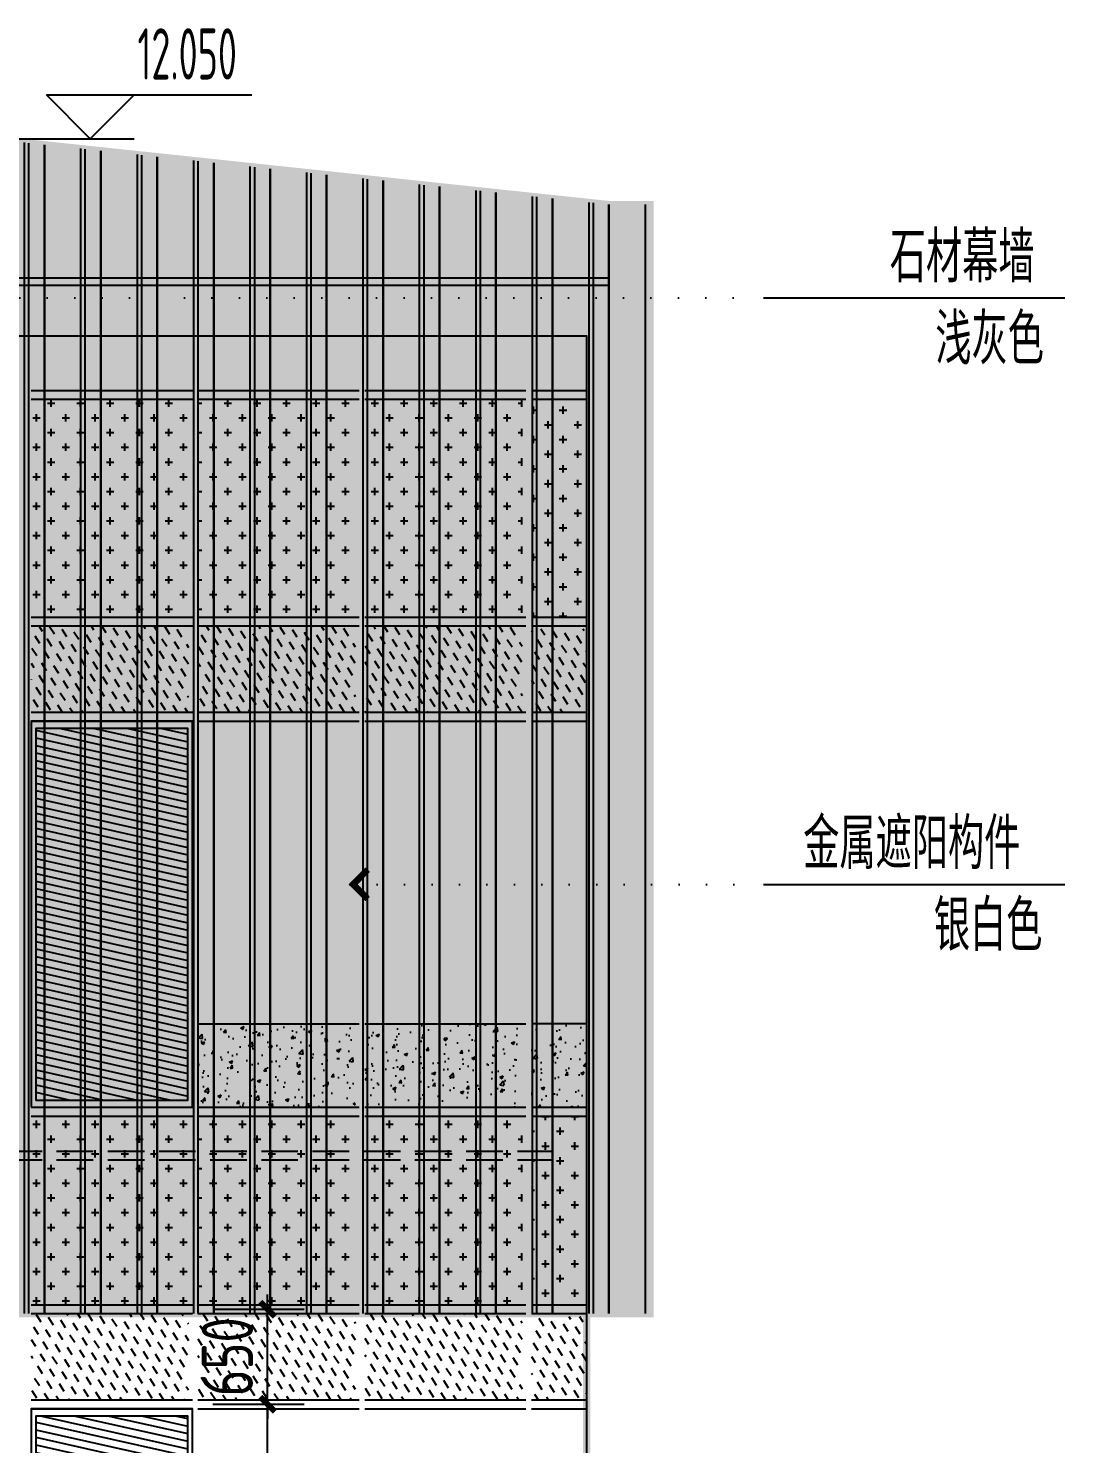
# Model space of a CAD drawing. Extents: x -280168 to 205214, y -148835 to -64913.
# Drawn here: x 158264 to 165351, y -108651 to -98977 of the extents above; entities that cross this region are included whole.
import ezdxf
from ezdxf.xclip import XClip

# ---------------------------------------------------------------- set-up
doc = ezdxf.new("R2010")
doc.units = 0
doc.header["$LTSCALE"] = 1000
doc.header["$MEASUREMENT"] = 0
doc.header["$XCLIPFRAME"] = 0
doc.linetypes.add('DASH', pattern=[0.35, 0.25, -0.1])
doc.linetypes.add('DOT2', pattern=[0.125, 0, -0.125])
for name, color, linetype in [('01-标注_尺寸', 124, 'Continuous'), ('01-标注_标高', 200, 'Continuous'), ('01-标注_符号', 200, 'Continuous'), ('02-TEXT_标注', 130, 'Continuous'), ('05-填充_156', 156, 'Continuous'), ('05-填充_18', 18, 'Continuous'), ('05-填充_天正', 14, 'Continuous'), ('A-C_玻璃幕墙', 140, 'Continuous'), ('A-C_窗', 140, 'Continuous'), ('A-E_栏杆', 232, 'Continuous'), ('D-铝板', 181, 'Continuous'), ('E-立面轮廓', 241, 'Continuous')]:
    doc.layers.add(name, color=color, linetype=linetype)
doc.styles.add('_TCH_DIM', font='ros1.shx', dxfattribs={"width": 0.75, "bigfont": 'jd.shx'})
doc.styles.add('_TCH_DIM_T3', font='ros1.shx', dxfattribs={"width": 0.85, "bigfont": 'jd.shx'})
doc.styles.add('logo-3', font='STXIHEI_0.TTF', dxfattribs={"width": 0.75})
doc.dimstyles.new('_TCH_ARCH&&100', dxfattribs={"dimtxt": 350, "dimasz": 100, "dimexe": 250, "dimexo": 300, "dimgap": 100, "dimtad": 1, "dimdec": 0, "dimzin": 0, "dimdsep": 46, "dimtxsty": '_TCH_DIM_T3', "dimblk": 'ARCHTICK', "dimcen": 0.09, "dimclrt": 7, "dimazin": 2, "dimtfac": 1, "dimtdec": 0, "dimtix": 1, "dimtmove": 2, "dimatfit": 3, "dimfxl": 0, "dimtolj": 1, "dimtzin": 0, "dimarcsym": 0})
doc.dimstyles.new('副本 ISO-1', dxfattribs={"dimtxt": 2.5, "dimasz": 1.5, "dimexe": 1.25, "dimexo": 0.625, "dimtad": 1, "dimdec": 0, "dimtxsty": 'logo-3', "dimblk": 'ARCHTICK', "dimcen": 2.5, "dimdle": 1, "dimadec": 0, "dimazin": 0, "dimtfac": 1, "dimtdec": 0, "dimtix": 1, "dimtmove": 0, "dimatfit": 3, "dimldrblk": 'AR', "dimfxl": 0, "dimarcsym": 0})
pattern_1 = [(0, (-156128.72, 157902.89), (158.75, 158.75), [79.375, -238.125]), (90, (-156089.03, 157863.2), (-158.75, 158.75), [79.375, -238.125])]
pattern_2 = [(315, (-156128.72, 163512.89), (134.70384, -3e-14), [95.25, -95.25])]
pattern_3 = [(315, (-82533.84, 167352.89), (134.70384, -3e-14), [95.25, -95.25])]

# ---------------------------------------------------------------- blocks, each defined once
blk = doc.blocks.new('*U702')
at = {"layer": 'A-C_玻璃幕墙'}
for p, q in [((-870, 30), (870, 30)), ((-870, -30), (870, -30))]:
    blk.add_line(p, q, dxfattribs=at)
blk = doc.blocks.new('*U703')
at = {"color": 0, "linetype": 'ByBlock', "lineweight": -2, "transparency": 16777216}
for p in [(-3600, 0), (-1800, 0), (0, 0)]:
    blk.add_blockref('*U702', p, dxfattribs=at)
blk = doc.blocks.new('*U704')
at = {"layer": 'A-C_玻璃幕墙'}
for p, q in [((-870, 30), (870, 30)), ((-870, -30), (870, -30))]:
    blk.add_line(p, q, dxfattribs=at)
blk = doc.blocks.new('*U705')
at = {"color": 0, "linetype": 'ByBlock', "lineweight": -2, "transparency": 16777216}
for p in [(-3600, 0), (-1800, 0), (0, 0)]:
    blk.add_blockref('*U704', p, dxfattribs=at)
blk = doc.blocks.new('*U692')
at = {"layer": 'A-C_玻璃幕墙'}
for p, q in [((-870, 30), (870, 30)), ((-870, -30), (870, -30))]:
    blk.add_line(p, q, dxfattribs=at)
blk = doc.blocks.new('*U693')
at = {"color": 0, "linetype": 'ByBlock', "lineweight": -2, "transparency": 16777216}
for p in [(-3600, 0), (-1800, 0), (0, 0)]:
    blk.add_blockref('*U692', p, dxfattribs=at)
blk = doc.blocks.new('*U680')
at = {"layer": 'A-C_玻璃幕墙'}
for p, q in [((-870, 30), (870, 30)), ((-870, -30), (870, -30))]:
    blk.add_line(p, q, dxfattribs=at)
blk = doc.blocks.new('*U681')
at = {"color": 0, "linetype": 'ByBlock', "lineweight": -2, "transparency": 16777216}
for p in [(-3600, 0), (-1800, 0), (0, 0)]:
    blk.add_blockref('*U680', p, dxfattribs=at)
blk = doc.blocks.new('*U682')
at = {"layer": 'A-C_玻璃幕墙'}
for p, q in [((-870, 30), (870, 30)), ((-870, -30), (870, -30))]:
    blk.add_line(p, q, dxfattribs=at)
blk = doc.blocks.new('*U683')
at = {"color": 0, "linetype": 'ByBlock', "lineweight": -2, "transparency": 16777216}
for p in [(-3600, 0), (-1800, 0), (0, 0)]:
    blk.add_blockref('*U682', p, dxfattribs=at)
blk = doc.blocks.new('*U684')
at = {"layer": 'A-C_玻璃幕墙'}
for p, q in [((-870, 30), (870, 30)), ((-870, -30), (870, -30))]:
    blk.add_line(p, q, dxfattribs=at)
blk = doc.blocks.new('*U685')
at = {"color": 0, "linetype": 'ByBlock', "lineweight": -2, "transparency": 16777216}
for p in [(-3600, 0), (-1800, 0), (0, 0)]:
    blk.add_blockref('*U684', p, dxfattribs=at)
blk = doc.blocks.new('*U686')
at = {"layer": 'A-C_玻璃幕墙'}
blk.add_line((-870, 0), (870, 0), dxfattribs=at)
blk = doc.blocks.new('*U687')
at = {"color": 0, "linetype": 'ByBlock', "lineweight": -2, "transparency": 16777216}
for p in [(-1800, 0), (0, 0)]:
    blk.add_blockref('*U686', p, dxfattribs=at)
blk = doc.blocks.new('*U688')
at = {"layer": '05-填充_156'}
h = blk.add_hatch(dxfattribs=at)
h.set_pattern_fill('CROSS', color=136, scale=100)
h.set_pattern_definition(pattern_1)
h.paths.add_polyline_path([(-1320, 920), (378, 920), (378, -570), (-1320, -570)])
blk = doc.blocks.new('*U689')
at = {"color": 0, "linetype": 'ByBlock', "lineweight": -2, "transparency": 16777216}
for p in [(-3600, 0), (-1800, 0), (0, 0)]:
    blk.add_blockref('*U688', p, dxfattribs=at)
blk = doc.blocks.new('*U690')
at = {"layer": '05-填充_156'}
h = blk.add_hatch(dxfattribs=at)
h.set_pattern_fill('DASH', color=256, scale=100, angle=315)
h.set_pattern_definition(pattern_2)
h.paths.add_polyline_path([(-420, 310), (1278, 310), (1278, -280), (-420, -280)])
blk = doc.blocks.new('*U691')
at = {"color": 0, "linetype": 'ByBlock', "lineweight": -2, "transparency": 16777216}
for p in [(-3600, 0), (-1800, 0), (0, 0)]:
    blk.add_blockref('*U690', p, dxfattribs=at)
blk = doc.blocks.new('*U674')
at = {"layer": '05-填充_156'}
h = blk.add_hatch(dxfattribs=at)
h.set_pattern_fill('CROSS', color=136, scale=100)
h.set_pattern_definition(pattern_1)
h.paths.add_polyline_path([(-1320, 720), (378, 720), (378, -570), (-1320, -570)])
blk = doc.blocks.new('*U675')
at = {"color": 0, "linetype": 'ByBlock', "lineweight": -2, "transparency": 16777216}
for p in [(-3600, 0), (-1800, 0), (0, 0)]:
    blk.add_blockref('*U674', p, dxfattribs=at)
blk = doc.blocks.new('*U676')
at = {"layer": '05-填充_156'}
h = blk.add_hatch(dxfattribs=at)
h.set_pattern_fill('DASH', color=256, scale=100, angle=315)
h.set_pattern_definition(pattern_2)
h.paths.add_polyline_path([(-420, 310), (1278, 310), (1278, -280), (-420, -280)])
blk = doc.blocks.new('*U677')
at = {"color": 0, "linetype": 'ByBlock', "lineweight": -2, "transparency": 16777216}
for p in [(-3600, 0), (-1800, 0), (0, 0)]:
    blk.add_blockref('*U676', p, dxfattribs=at)
blk = doc.blocks.new('*U678')
at = {"layer": '05-填充_天正'}
h = blk.add_hatch(dxfattribs=at)
h.set_pattern_fill('AR-CONC', color=256, scale=200)
h.set_pattern_definition([(50, (-156128.72, 161537.9), (364.36934, -31.87817), [38.1, -419.1]), (355, (-156128.72, 161537.9), (-70.48565, 382.1133), [30.48, -335.28]), (100.451, (-156098.36, 161535.23), (293.885, 350.2334), [32.38, -356.18]), (46.1842, (-156128.7, 161639.5), (542.1581, -84.0847), [57.15, -628.65]), (96.6356, (-156083.54, 161632.5), (474.8085, 494.8511), [48.57, -534.27]), (351.184, (-156128.7, 161639.5), (474.8092, 494.8502), [45.72, -502.92]), (21, (-156077.92, 161614.1), (303.22976, -204.53104), [38.1, -419.1]), (326, (-156077.92, 161614.1), (123.60406, 368.37593), [30.48, -335.28]), (71.4514, (-156052.65, 161597.04), (426.833, 163.8457), [32.38, -356.18]), (37.5, (-156128.72, 161537.89), (6.17721, 169.11008), [0, -331.216, 0, -340.36, 0, -336.55]), (7.5, (-156128.72, 161537.89), (133.63933, 200.36115), [0, -194.056, 0, -323.596, 0, -128.27]), (327.5, (-156242, 161537.89), (271.18119, -11.45749), [0, -127, 0, -396.24, 0, -525.78]), (317.5, (-156292.8, 161537.89), (296.25836, 50.85298), [0, -165.1, 0, -263.144, 0, -373.38])])
h.paths.add_polyline_path([(-420, 285), (1278, 285), (1278, -285), (-420, -285)])
blk = doc.blocks.new('*U679')
at = {"color": 0, "linetype": 'ByBlock', "lineweight": -2, "transparency": 16777216}
for p in [(-1800, 0), (0, 0)]:
    blk.add_blockref('*U678', p, dxfattribs=at)
blk = doc.blocks.new('*U706')
h = blk.add_hatch()
h.set_pattern_fill('ANSI31', color=256, scale=50, angle=315)
h.set_pattern_definition([(0, (-50430, 327002.65), (2e-14, 79.375), [])])
h.paths.add_polyline_path([(50, 100), (1690, 100), (1690, 1470), (50, 1470)])
for points in [[(0, 50), (1740, 50), (1740, 1520), (0, 1520)], [(50, 100), (1690, 100), (1690, 1470), (50, 1470)]]:
    blk.add_lwpolyline(points, close=True)
blk = doc.blocks.new('*U181')
h = blk.add_hatch()
h.set_pattern_fill('ANSI31', color=256, scale=50, angle=315)
h.set_pattern_definition([(0, (-50430, 328172.65), (2e-14, 79.375), [])])
h.paths.add_polyline_path([(50, 100), (1690, 100), (1690, 2640), (50, 2640)])
for points in [[(0, 50), (1740, 50), (1740, 2690), (0, 2690)], [(50, 100), (1690, 100), (1690, 2640), (50, 2640)]]:
    blk.add_lwpolyline(points, close=True)
blk = doc.blocks.new('kutusr')
at = {"layer": '05-填充_156'}
h = blk.add_hatch(dxfattribs=at)
h.set_pattern_fill('CROSS', color=136, scale=100)
h.set_pattern_definition([(0, (-149653.72, 167352.89), (158.75, 158.75), [79.375, -238.125]), (90, (-149614.03, 167313.2), (-158.75, 158.75), [79.375, -238.125])])
h.paths.add_polyline_path([(6650, 8880), (6650, 10370), (6055, 10370), (6055, 8880)])
h = blk.add_hatch(dxfattribs=at)
h.set_pattern_fill('DASH', color=256, scale=100, angle=315)
h.set_pattern_definition(pattern_3)
h.paths.add_polyline_path([(6650, 8230), (6650, 8800), (6055, 8800), (6055, 8230)])
h = blk.add_hatch(dxfattribs=at)
h.set_pattern_fill('CROSS', color=136, scale=100)
h.set_pattern_definition([(0, (-82533.84, 167352.89), (158.75, 158.75), [79.375, -238.125]), (90, (-82494.16, 167313.2), (-158.75, 158.75), [79.375, -238.125])])
h.paths.add_polyline_path([(6650, 4180), (6650, 5470), (6055, 5470), (6055, 4180)])
h = blk.add_hatch(dxfattribs=at)
h.set_pattern_fill('DASH', color=256, scale=100, angle=315)
h.set_pattern_definition(pattern_3)
h.paths.add_polyline_path([(6650, 3530), (6650, 4100), (6055, 4100), (6055, 3530)])
at = {"layer": '05-填充_天正'}
h = blk.add_hatch(dxfattribs=at)
h.set_pattern_fill('AR-CONC', color=256, scale=200)
h.set_pattern_definition([(50, (-151088.33, 167352.9), (364.36934, -31.87817), [38.1, -419.1]), (355, (-151088.33, 167352.9), (-70.48565, 382.1133), [30.48, -335.28]), (100.451, (-151057.97, 167350.23), (293.885, 350.2334), [32.38, -356.18]), (46.1842, (-151088.33, 167454.5), (542.1581, -84.0847), [57.15, -628.65]), (96.6356, (-151043.15, 167447.5), (474.8085, 494.8511), [48.57, -534.27]), (351.184, (-151088.33, 167454.5), (474.8092, 494.8502), [45.72, -502.92]), (21, (-151037.53, 167429.1), (303.22976, -204.53104), [38.1, -419.1]), (326, (-151037.53, 167429.1), (123.60406, 368.37593), [30.48, -335.28]), (71.4514, (-151012.26, 167412.04), (426.833, 163.8457), [32.38, -356.18]), (37.5, (-151088.33, 167352.89), (6.17721, 169.11008), [0, -331.216, 0, -340.36, 0, -336.55]), (7.5, (-151088.33, 167352.89), (133.63933, 200.36115), [0, -194.056, 0, -323.596, 0, -128.27]), (327.5, (-151201.61, 167352.89), (271.18119, -11.45749), [0, -127, 0, -396.24, 0, -525.78]), (317.5, (-151252.41, 167352.89), (296.25836, 50.85298), [0, -165.1, 0, -263.144, 0, -373.38])])
h.paths.add_polyline_path([(6650, 5530), (6650, 6100), (6055, 6100), (6055, 5530)])
at = {"layer": 'A-C_玻璃幕墙'}
for p, q in [((6055, 10430), (6650, 10430)), ((6055, 10370), (6650, 10370)), ((6055, 8880), (6650, 8880)), ((6055, 8820), (6650, 8820)), ((6055, 8230), (6650, 8230)), ((6055, 8170), (6650, 8170)), ((6055, 5530), (6650, 5530)), ((6055, 5470), (6650, 5470)), ((6055, 4180), (6650, 4180)), ((6055, 4120), (6650, 4120)), ((6055, 3530), (6650, 3530)), ((6055, 3470), (6650, 3470))]:
    blk.add_line(p, q, dxfattribs=at)
at = {"layer": 'A-C_窗'}
blk.add_line((6650, 6100), (6055, 6100), dxfattribs=at)
at = {"layer": 'E-立面轮廓'}
blk.add_lwpolyline([(6650, 0), (6650, 10800), (0, 10800), (0, 0)], dxfattribs=at)
for name, p in [('*U681', (5125, 10400)), ('*U689', (5575, 9450)), ('*U683', (5125, 8850)), ('*U691', (4675, 8510)), ('*U693', (5125, 8200)), ('*U687', (5125, 6100)), ('*U679', (4675, 5815)), ('*U685', (5125, 5500)), ('*U675', (5575, 4750)), ('*U705', (5125, 4150)), ('*U677', (4675, 3810)), ('*U703', (5125, 3500))]:
    blk.add_blockref(name, p)
at = {"layer": 'A-C_玻璃幕墙'}
for name, p in [('*U181', (655, 5480)), ('*U706', (655, 1950))]:
    blk.add_blockref(name, p, dxfattribs=at)
blk = doc.blocks.new('*U230')
at = {"layer": '05-填充_18', "const_width": 280}
blk.add_lwpolyline([(0, -4340), (0, 4340)], dxfattribs=at)
at = {"layer": 'D-铝板'}
for p, q in [((-140, 4340), (-140, -4340)), ((-140, -4340), (-140, 4340)), ((110, -4340), (110, 4340)), ((140, -4340), (140, 4340))]:
    blk.add_line(p, q, dxfattribs=at)
blk = doc.blocks.new('*U231')
at = {"color": 0, "linetype": 'ByBlock', "lineweight": -2, "transparency": 16777216}
for p in [(0, 0), (386, 0), (772, 0), (1158, 0), (1544, 0), (1930, 0), (2316, 0), (2702, 0), (3088, 0), (3474, 0), (3860, 0), (4246, 0)]:
    blk.add_blockref('*U230', p, dxfattribs=at)
blk = doc.blocks.new('_ArchTick')
at = {"color": 0, "linetype": 'ByBlock', "const_width": 0.4}
blk.add_lwpolyline([(-0.5, -0.5), (0.5, 0.5)], dxfattribs=at)
blk = doc.blocks.new('*X10')
at = {"color": 0}
for p, q in [((-1012.3076, 1692.7181), (-1012.3076, 1692.7266)), ((-1012.3075, 1692.7267), (-1012.2878, 1692.7267)), ((-1012.3066, 1692.7171), (-1012.3066, 1692.7276)), ((-1012.3065, 1692.7277), (-1012.2888, 1692.7277)), ((-1012.3056, 1692.7161), (-1012.3056, 1692.7286)), ((-1012.3055, 1692.7287), (-1012.2898, 1692.7287)), ((-1012.3046, 1692.7151), (-1012.3046, 1692.7296)), ((-1012.3045, 1692.7297), (-1012.2908, 1692.7297)), ((-1012.3036, 1692.7141), (-1012.3036, 1692.7306)), ((-1012.3035, 1692.7307), (-1012.2918, 1692.7307)), ((-1012.3026, 1692.7131), (-1012.3026, 1692.7316)), ((-1012.3025, 1692.7317), (-1012.2928, 1692.7317)), ((-1012.3016, 1692.7121), (-1012.3016, 1692.7326)), ((-1012.3015, 1692.7327), (-1012.2938, 1692.7327)), ((-1012.3006, 1692.7111), (-1012.3006, 1692.7336)), ((-1012.3005, 1692.7337), (-1012.2948, 1692.7337)), ((-1012.2996, 1692.7101), (-1012.2996, 1692.7346)), ((-1012.2995, 1692.7347), (-1012.2958, 1692.7347)), ((-1012.2986, 1692.7091), (-1012.2986, 1692.7356)), ((-1012.2985, 1692.7357), (-1012.2968, 1692.7357)), ((-1012.2976, 1692.7081), (-1012.2976, 1692.7364)), ((-1012.2966, 1692.7071), (-1012.2966, 1692.7354)), ((-1012.2956, 1692.7061), (-1012.2956, 1692.7344)), ((-1012.2946, 1692.7051), (-1012.2946, 1692.7334)), ((-1012.2936, 1692.7041), (-1012.2936, 1692.7324)), ((-1012.2926, 1692.7031), (-1012.2926, 1692.7314)), ((-1012.2916, 1692.7021), (-1012.2916, 1692.7304)), ((-1012.2906, 1692.7011), (-1012.2906, 1692.7294)), ((-1012.2896, 1692.7001), (-1012.2896, 1692.7284)), ((-1012.2886, 1692.6991), (-1012.2886, 1692.7274)), ((-1012.2876, 1692.6981), (-1012.2876, 1692.7264)), ((-1012.3116, 1692.7221), (-1012.3116, 1692.7226)), ((-1012.3115, 1692.7227), (-1012.2838, 1692.7227)), ((-1012.3111, 1692.7217), (-1012.2828, 1692.7217)), ((-1012.3106, 1692.7211), (-1012.3106, 1692.7236)), ((-1012.3105, 1692.7237), (-1012.2848, 1692.7237)), ((-1012.3101, 1692.7207), (-1012.2818, 1692.7207)), ((-1012.3096, 1692.7201), (-1012.3096, 1692.7246)), ((-1012.3095, 1692.7247), (-1012.2858, 1692.7247)), ((-1012.3091, 1692.7197), (-1012.2808, 1692.7197)), ((-1012.3086, 1692.7191), (-1012.3086, 1692.7256)), ((-1012.3085, 1692.7257), (-1012.2868, 1692.7257)), ((-1012.3081, 1692.7187), (-1012.2798, 1692.7187)), ((-1012.3071, 1692.7177), (-1012.2788, 1692.7177)), ((-1012.3061, 1692.7167), (-1012.2778, 1692.7167)), ((-1012.3051, 1692.7157), (-1012.2768, 1692.7157)), ((-1012.3041, 1692.7147), (-1012.2758, 1692.7147)), ((-1012.3031, 1692.7137), (-1012.2748, 1692.7137)), ((-1012.3021, 1692.7127), (-1012.2738, 1692.7127)), ((-1012.3011, 1692.7117), (-1012.2728, 1692.7117)), ((-1012.3001, 1692.7107), (-1012.2718, 1692.7107)), ((-1012.2991, 1692.7097), (-1012.2708, 1692.7097)), ((-1012.2981, 1692.7087), (-1012.2698, 1692.7087)), ((-1012.2971, 1692.7077), (-1012.2688, 1692.7077)), ((-1012.2961, 1692.7067), (-1012.2678, 1692.7067)), ((-1012.2951, 1692.7057), (-1012.2668, 1692.7057)), ((-1012.2941, 1692.7047), (-1012.2658, 1692.7047)), ((-1012.2931, 1692.7037), (-1012.2648, 1692.7037)), ((-1012.2921, 1692.7027), (-1012.2638, 1692.7027)), ((-1012.2911, 1692.7017), (-1012.2628, 1692.7017)), ((-1012.2901, 1692.7007), (-1012.2618, 1692.7007)), ((-1012.2891, 1692.6997), (-1012.2608, 1692.6997)), ((-1012.2881, 1692.6987), (-1012.2598, 1692.6987)), ((-1012.2871, 1692.6977), (-1012.2588, 1692.6977)), ((-1012.2866, 1692.6971), (-1012.2866, 1692.7254)), ((-1012.2861, 1692.6967), (-1012.2578, 1692.6967)), ((-1012.2856, 1692.6961), (-1012.2856, 1692.7244)), ((-1012.2851, 1692.6957), (-1012.2568, 1692.6957)), ((-1012.2846, 1692.6951), (-1012.2846, 1692.7234)), ((-1012.2841, 1692.6947), (-1012.2558, 1692.6947)), ((-1012.2836, 1692.6941), (-1012.2836, 1692.7224)), ((-1012.2831, 1692.6937), (-1012.2548, 1692.6937)), ((-1012.2826, 1692.6931), (-1012.2826, 1692.7214)), ((-1012.2821, 1692.6927), (-1012.2538, 1692.6927)), ((-1012.2816, 1692.6921), (-1012.2816, 1692.7204)), ((-1012.2811, 1692.6917), (-1012.2528, 1692.6917)), ((-1012.2806, 1692.6911), (-1012.2806, 1692.7194)), ((-1012.2801, 1692.6907), (-1012.2518, 1692.6907)), ((-1012.2796, 1692.6901), (-1012.2796, 1692.7184)), ((-1012.2791, 1692.6897), (-1012.2508, 1692.6897)), ((-1012.2786, 1692.6891), (-1012.2786, 1692.7174)), ((-1012.2781, 1692.6887), (-1012.2498, 1692.6887)), ((-1012.2776, 1692.6881), (-1012.2776, 1692.7164)), ((-1012.2771, 1692.6877), (-1012.2488, 1692.6877)), ((-1012.2766, 1692.6871), (-1012.2766, 1692.7154)), ((-1012.2761, 1692.6867), (-1012.2478, 1692.6867)), ((-1012.2756, 1692.6861), (-1012.2756, 1692.7144)), ((-1012.2751, 1692.6857), (-1012.2468, 1692.6857)), ((-1012.2746, 1692.6851), (-1012.2746, 1692.7134)), ((-1012.2741, 1692.6847), (-1012.2458, 1692.6847)), ((-1012.2736, 1692.6841), (-1012.2736, 1692.7124)), ((-1012.2731, 1692.6837), (-1012.2448, 1692.6837)), ((-1012.2726, 1692.6831), (-1012.2726, 1692.7114)), ((-1012.2721, 1692.6827), (-1012.2438, 1692.6827)), ((-1012.2716, 1692.6821), (-1012.2716, 1692.7104)), ((-1012.2711, 1692.6817), (-1012.2428, 1692.6817)), ((-1012.2706, 1692.6811), (-1012.2706, 1692.7094)), ((-1012.2701, 1692.6807), (-1012.2418, 1692.6807)), ((-1012.2696, 1692.6801), (-1012.2696, 1692.7084)), ((-1012.2691, 1692.6797), (-1012.2408, 1692.6797)), ((-1012.2686, 1692.6791), (-1012.2686, 1692.7074)), ((-1012.2681, 1692.6787), (-1012.2398, 1692.6787)), ((-1012.2676, 1692.6781), (-1012.2676, 1692.7064)), ((-1012.2671, 1692.6777), (-1012.2388, 1692.6777)), ((-1012.2666, 1692.6771), (-1012.2666, 1692.7054)), ((-1012.2661, 1692.6767), (-1012.2378, 1692.6767)), ((-1012.2656, 1692.6761), (-1012.2656, 1692.7044)), ((-1012.2651, 1692.6757), (-1012.2368, 1692.6757)), ((-1012.2646, 1692.6751), (-1012.2646, 1692.7034)), ((-1012.2641, 1692.6747), (-1012.2358, 1692.6747)), ((-1012.2636, 1692.6741), (-1012.2636, 1692.7024)), ((-1012.2631, 1692.6737), (-1012.2348, 1692.6737)), ((-1012.2626, 1692.6731), (-1012.2626, 1692.7014)), ((-1012.2626, 1692.6667), (-1012.2343, 1692.6667)), ((-1012.2626, 1692.6384), (-1012.2626, 1692.6667)), ((-1012.2621, 1692.6727), (-1012.2338, 1692.6727)), ((-1012.2616, 1692.6721), (-1012.2616, 1692.7004)), ((-1012.2616, 1692.6677), (-1012.2333, 1692.6677)), ((-1012.2616, 1692.6394), (-1012.2616, 1692.6677)), ((-1012.2611, 1692.6717), (-1012.2328, 1692.6717)), ((-1012.2606, 1692.6711), (-1012.2606, 1692.6994)), ((-1012.2606, 1692.6687), (-1012.2323, 1692.6687)), ((-1012.2606, 1692.6404), (-1012.2606, 1692.6687)), ((-1012.2601, 1692.6707), (-1012.2318, 1692.6707)), ((-1012.2596, 1692.6701), (-1012.2596, 1692.6984)), ((-1012.2596, 1692.6697), (-1012.2313, 1692.6697)), ((-1012.2596, 1692.6414), (-1012.2596, 1692.6697)), ((-1012.2586, 1692.6424), (-1012.2586, 1692.6974)), ((-1012.2576, 1692.6434), (-1012.2576, 1692.6964)), ((-1012.2566, 1692.6444), (-1012.2566, 1692.6954)), ((-1012.2556, 1692.6454), (-1012.2556, 1692.6944)), ((-1012.2546, 1692.6464), (-1012.2546, 1692.6934)), ((-1012.2536, 1692.6474), (-1012.2536, 1692.6924)), ((-1012.2526, 1692.6484), (-1012.2526, 1692.6914)), ((-1012.2516, 1692.6494), (-1012.2516, 1692.6904)), ((-1012.2506, 1692.6504), (-1012.2506, 1692.6894)), ((-1012.2496, 1692.6514), (-1012.2496, 1692.6884)), ((-1012.2486, 1692.6524), (-1012.2486, 1692.6874)), ((-1012.2476, 1692.6534), (-1012.2476, 1692.6864)), ((-1012.2466, 1692.6544), (-1012.2466, 1692.6854)), ((-1012.2456, 1692.6554), (-1012.2456, 1692.6844)), ((-1012.2446, 1692.6564), (-1012.2446, 1692.6834)), ((-1012.2436, 1692.6574), (-1012.2436, 1692.6824)), ((-1012.2426, 1692.6584), (-1012.2426, 1692.6814)), ((-1012.2416, 1692.6594), (-1012.2416, 1692.6804)), ((-1012.2406, 1692.6604), (-1012.2406, 1692.6794)), ((-1012.2396, 1692.6614), (-1012.2396, 1692.6784)), ((-1012.2386, 1692.6624), (-1012.2386, 1692.6774)), ((-1012.2376, 1692.6634), (-1012.2376, 1692.6764)), ((-1012.2366, 1692.6644), (-1012.2366, 1692.6754)), ((-1012.2356, 1692.6654), (-1012.2356, 1692.6744)), ((-1012.2346, 1692.6664), (-1012.2346, 1692.6734)), ((-1012.2336, 1692.6674), (-1012.2336, 1692.6724)), ((-1012.2326, 1692.6684), (-1012.2326, 1692.6714)), ((-1012.2316, 1692.6694), (-1012.2316, 1692.6704)), ((-1012.3116, 1692.6177), (-1012.2833, 1692.6177)), ((-1012.3116, 1692.6172), (-1012.3116, 1692.6177)), ((-1012.3111, 1692.6167), (-1012.2843, 1692.6167)), ((-1012.3106, 1692.6187), (-1012.2823, 1692.6187)), ((-1012.3106, 1692.6162), (-1012.3106, 1692.6187)), ((-1012.3101, 1692.6157), (-1012.2853, 1692.6157)), ((-1012.3096, 1692.6197), (-1012.2813, 1692.6197)), ((-1012.3096, 1692.6152), (-1012.3096, 1692.6197)), ((-1012.3091, 1692.6147), (-1012.2863, 1692.6147)), ((-1012.3086, 1692.6207), (-1012.2803, 1692.6207)), ((-1012.3086, 1692.6142), (-1012.3086, 1692.6207)), ((-1012.3081, 1692.6137), (-1012.2873, 1692.6137)), ((-1012.3076, 1692.6217), (-1012.2793, 1692.6217)), ((-1012.3076, 1692.6132), (-1012.3076, 1692.6217)), ((-1012.3071, 1692.6127), (-1012.2883, 1692.6127)), ((-1012.3066, 1692.6227), (-1012.2783, 1692.6227)), ((-1012.3066, 1692.6122), (-1012.3066, 1692.6227)), ((-1012.3061, 1692.6117), (-1012.2893, 1692.6117)), ((-1012.3056, 1692.6237), (-1012.2773, 1692.6237)), ((-1012.3056, 1692.6112), (-1012.3056, 1692.6237)), ((-1012.3051, 1692.6107), (-1012.2903, 1692.6107)), ((-1012.3046, 1692.6247), (-1012.2763, 1692.6247)), ((-1012.3046, 1692.6102), (-1012.3046, 1692.6247)), ((-1012.3041, 1692.6097), (-1012.2913, 1692.6097)), ((-1012.3036, 1692.6257), (-1012.2753, 1692.6257)), ((-1012.3036, 1692.6092), (-1012.3036, 1692.6257)), ((-1012.3031, 1692.6087), (-1012.2923, 1692.6087)), ((-1012.3026, 1692.6267), (-1012.2743, 1692.6267)), ((-1012.3026, 1692.6082), (-1012.3026, 1692.6267)), ((-1012.3021, 1692.6077), (-1012.2933, 1692.6077)), ((-1012.3016, 1692.6277), (-1012.2733, 1692.6277)), ((-1012.3016, 1692.6072), (-1012.3016, 1692.6277)), ((-1012.3006, 1692.6287), (-1012.2723, 1692.6287)), ((-1012.3006, 1692.6062), (-1012.3006, 1692.6287)), ((-1012.2996, 1692.6297), (-1012.2713, 1692.6297)), ((-1012.2996, 1692.6052), (-1012.2996, 1692.6297)), ((-1012.2986, 1692.6307), (-1012.2703, 1692.6307)), ((-1012.2986, 1692.6042), (-1012.2986, 1692.6307)), ((-1012.2976, 1692.6317), (-1012.2693, 1692.6317)), ((-1012.2976, 1692.6034), (-1012.2976, 1692.6317)), ((-1012.2966, 1692.6327), (-1012.2683, 1692.6327)), ((-1012.2966, 1692.6044), (-1012.2966, 1692.6327)), ((-1012.2956, 1692.6337), (-1012.2673, 1692.6337)), ((-1012.2956, 1692.6054), (-1012.2956, 1692.6337)), ((-1012.2946, 1692.6347), (-1012.2663, 1692.6347)), ((-1012.2946, 1692.6064), (-1012.2946, 1692.6347)), ((-1012.2936, 1692.6357), (-1012.2653, 1692.6357)), ((-1012.2936, 1692.6074), (-1012.2936, 1692.6357)), ((-1012.2926, 1692.6367), (-1012.2643, 1692.6367)), ((-1012.2926, 1692.6084), (-1012.2926, 1692.6367)), ((-1012.2916, 1692.6377), (-1012.2633, 1692.6377)), ((-1012.2916, 1692.6094), (-1012.2916, 1692.6377)), ((-1012.2906, 1692.6387), (-1012.2623, 1692.6387)), ((-1012.2906, 1692.6104), (-1012.2906, 1692.6387)), ((-1012.2896, 1692.6397), (-1012.2613, 1692.6397)), ((-1012.2896, 1692.6114), (-1012.2896, 1692.6397)), ((-1012.2886, 1692.6407), (-1012.2603, 1692.6407)), ((-1012.2886, 1692.6124), (-1012.2886, 1692.6407)), ((-1012.2876, 1692.6417), (-1012.2593, 1692.6417)), ((-1012.2876, 1692.6134), (-1012.2876, 1692.6417)), ((-1012.2866, 1692.6427), (-1012.2583, 1692.6427)), ((-1012.2866, 1692.6144), (-1012.2866, 1692.6427)), ((-1012.2856, 1692.6437), (-1012.2573, 1692.6437)), ((-1012.2856, 1692.6154), (-1012.2856, 1692.6437)), ((-1012.2846, 1692.6447), (-1012.2563, 1692.6447)), ((-1012.2846, 1692.6164), (-1012.2846, 1692.6447)), ((-1012.2836, 1692.6457), (-1012.2553, 1692.6457)), ((-1012.2836, 1692.6174), (-1012.2836, 1692.6457)), ((-1012.2826, 1692.6467), (-1012.2543, 1692.6467)), ((-1012.2826, 1692.6184), (-1012.2826, 1692.6467)), ((-1012.2816, 1692.6477), (-1012.2533, 1692.6477)), ((-1012.2816, 1692.6194), (-1012.2816, 1692.6477)), ((-1012.2806, 1692.6487), (-1012.2523, 1692.6487)), ((-1012.2806, 1692.6204), (-1012.2806, 1692.6487)), ((-1012.2796, 1692.6497), (-1012.2513, 1692.6497)), ((-1012.2796, 1692.6214), (-1012.2796, 1692.6497)), ((-1012.2786, 1692.6507), (-1012.2503, 1692.6507)), ((-1012.2786, 1692.6224), (-1012.2786, 1692.6507)), ((-1012.2776, 1692.6517), (-1012.2493, 1692.6517)), ((-1012.2776, 1692.6234), (-1012.2776, 1692.6517)), ((-1012.2766, 1692.6527), (-1012.2483, 1692.6527)), ((-1012.2766, 1692.6244), (-1012.2766, 1692.6527)), ((-1012.2756, 1692.6537), (-1012.2473, 1692.6537)), ((-1012.2756, 1692.6254), (-1012.2756, 1692.6537)), ((-1012.2746, 1692.6547), (-1012.2463, 1692.6547)), ((-1012.2746, 1692.6264), (-1012.2746, 1692.6547)), ((-1012.2736, 1692.6557), (-1012.2453, 1692.6557)), ((-1012.2736, 1692.6274), (-1012.2736, 1692.6557)), ((-1012.2726, 1692.6567), (-1012.2443, 1692.6567)), ((-1012.2726, 1692.6284), (-1012.2726, 1692.6567)), ((-1012.2716, 1692.6577), (-1012.2433, 1692.6577)), ((-1012.2716, 1692.6294), (-1012.2716, 1692.6577)), ((-1012.2706, 1692.6587), (-1012.2423, 1692.6587)), ((-1012.2706, 1692.6304), (-1012.2706, 1692.6587)), ((-1012.2696, 1692.6597), (-1012.2413, 1692.6597)), ((-1012.2696, 1692.6314), (-1012.2696, 1692.6597)), ((-1012.2686, 1692.6607), (-1012.2403, 1692.6607)), ((-1012.2686, 1692.6324), (-1012.2686, 1692.6607)), ((-1012.2676, 1692.6617), (-1012.2393, 1692.6617)), ((-1012.2676, 1692.6334), (-1012.2676, 1692.6617)), ((-1012.2666, 1692.6627), (-1012.2383, 1692.6627)), ((-1012.2666, 1692.6344), (-1012.2666, 1692.6627)), ((-1012.2656, 1692.6637), (-1012.2373, 1692.6637)), ((-1012.2656, 1692.6354), (-1012.2656, 1692.6637)), ((-1012.2646, 1692.6647), (-1012.2363, 1692.6647)), ((-1012.2646, 1692.6364), (-1012.2646, 1692.6647)), ((-1012.2636, 1692.6657), (-1012.2353, 1692.6657)), ((-1012.2636, 1692.6374), (-1012.2636, 1692.6657)), ((-1012.3011, 1692.6067), (-1012.2943, 1692.6067)), ((-1012.3001, 1692.6057), (-1012.2953, 1692.6057)), ((-1012.2991, 1692.6047), (-1012.2963, 1692.6047)), ((-1012.2981, 1692.6037), (-1012.2973, 1692.6037))]:
    blk.add_line(p, q, dxfattribs=at)
blk = doc.blocks.new('A-ARROW')
blk.add_lwpolyline([(0.0808, 0.0525), (0.0666, 0.0666), (0, 0), (0.0666, -0.0666), (0.0808, -0.0525), (0.0283, 0)], close=True)
at = {"rotation": 180}
blk.add_blockref('*X10', (-1012.2311, 1692.6699), dxfattribs=at)
blk = doc.blocks.new('AR')
at = {"xscale": -21.59999999986031, "yscale": 21.59999999999127, "zscale": 21.6, "rotation": 359.9999997162888}
blk.add_blockref('A-ARROW', (0, 0), dxfattribs=at)
blk = doc.blocks.new('*D1350')
at = {"layer": '01-标注_尺寸', "color": 0, "lineweight": -2, "transparency": 16777216}
for p, q in [((159525.2, -108382.1), (160150.6, -108382.1)), ((159900.6, -109882.1), (159900.6, -108382.1)), ((159525.2, -109882.1), (160150.6, -109882.1))]:
    blk.add_line(p, q, dxfattribs=at)
at = {"layer": 'Defpoints', "color": 0, "transparency": 16777216}
for p in [(159225.2, -108382.1), (159900.6, -108382.1), (159225.2, -109882.1)]:
    blk.add_point(p, dxfattribs=at)
at = {"layer": '01-标注_尺寸', "color": 0, "lineweight": -2, "transparency": 16777216, "xscale": 100, "yscale": 100, "zscale": 100}
for p, rotation in [((159900.6, -108382.1), 90), ((159900.6, -109882.1), 270)]:
    blk.add_blockref('_ArchTick', p, dxfattribs=dict(at, rotation=rotation))
at = {"layer": '01-标注_尺寸', "color": 7, "transparency": 16777216, "insert": (159625.6, -109132.1), "char_height": 350, "attachment_point": 5, "rotation": 90, "style": '_TCH_DIM_T3'}
blk.add_mtext('\\A1;1500', dxfattribs=at)
blk = doc.blocks.new('*D1351')
at = {"layer": '01-标注_尺寸', "color": 0, "lineweight": -2, "transparency": 16777216}
for p, q in [((159900.6, -107732.1), (159900.6, -107632.1)), ((159525.2, -107732.1), (160150.6, -107732.1)), ((159900.6, -108382.1), (159900.6, -107732.1)), ((159525.2, -108382.1), (160150.6, -108382.1)), ((159900.6, -108382.1), (159900.6, -108482.1))]:
    blk.add_line(p, q, dxfattribs=at)
at = {"layer": 'Defpoints', "color": 0, "transparency": 16777216}
for p in [(159225.2, -107732.1), (159900.6, -107732.1), (159225.2, -108382.1)]:
    blk.add_point(p, dxfattribs=at)
at = {"layer": '01-标注_尺寸', "color": 0, "lineweight": -2, "transparency": 16777216, "xscale": 100, "yscale": 100, "zscale": 100}
for p, rotation in [((159900.6, -107732.1), 270), ((159900.6, -108382.1), 90)]:
    blk.add_blockref('_ArchTick', p, dxfattribs=dict(at, rotation=rotation))
at = {"layer": '01-标注_尺寸', "color": 7, "transparency": 16777216, "insert": (159625.6, -108057.1), "char_height": 350, "attachment_point": 5, "rotation": 90, "style": '_TCH_DIM_T3'}
blk.add_mtext('\\A1;650', dxfattribs=at)

msp = doc.modelspace()

# ---------------------------------------------------------------- linework, layer by layer
at = {"layer": '01-标注_标高'}
for p, q in [((158688.4, -99732.1), (158388.4, -99432.1)), ((158388.4, -99432.1), (159792.4, -99432.1)), ((158688.4, -99732.1), (158988.4, -99432.1)), ((157988.4, -99732.1), (158988.4, -99732.1))]:
    msp.add_line(p, q, dxfattribs=at)
at = {"layer": '01-标注_符号'}
for p, q in [((163290.7, -100819.2), (165350.9, -100819.2)), ((163290.7, -104828.1), (165350.9, -104828.1))]:
    msp.add_line(p, q, dxfattribs=at)
at = {"layer": 'A-C_玻璃幕墙', "linetype": 'DASH'}
for p, q in [((137808.4, -106652.1), (161848.4, -106652.1)), ((137808.4, -106712.1), (161848.4, -106712.1))]:
    msp.add_line(p, q, dxfattribs=at)
at = {"layer": 'A-E_栏杆'}
for p, q in [((136208.4, -100682.1), (162234.4, -100682.1)), ((136208.4, -100732.1), (162234.4, -100732.1))]:
    msp.add_line(p, q, dxfattribs=at)
at = {"layer": 'E-立面轮廓', "const_width": 50}
msp.add_lwpolyline([(162514.4, -100182.1), (162234.4, -100182.1), (157988.4, -99732.1), (157988.4, -107762.1), (162514.4, -107762.1)], close=True, dxfattribs=at)
msp.add_lwpolyline([(162082.5, -107762.1), (162082.5, -111882.1)], dxfattribs=at)

# ---------------------------------------------------------------- block references
ref = msp.add_blockref('*U231', (158128.4, -104072.1))
XClip(ref).set_block_clipping_path([(4386, 3890), (4106, 3890), (-140, 4340), (-140, -3690), (4386, -3690)])
at = {"layer": 'A-C_玻璃幕墙', "xscale": 0.6337}
msp.add_blockref('kutusr', (157868.4, -111882.1), dxfattribs=at)

# ---------------------------------------------------------------- texts
at = {"layer": '02-TEXT_标注', "style": '_TCH_DIM'}
for s, height, width, p in [('12.050', 350, 0.6375, (159011.2, -99327.1)), ('石材幕墙', 347.29, 0.75, (164155.2, -100714.2)), ('浅灰色', 347.29, 0.75, (164466.6, -101274.2)), ('金属遮阳构件', 347.29, 0.75, (163563.1, -104723.1)), ('银白色', 347.29, 0.75, (164456.4, -105283.1))]:
    msp.add_text(s, height=height, dxfattribs=dict(at, width=width)).set_placement(p)

# ---------------------------------------------------------------- dimensions: what is measured, and where the dimension line sits
at = {"layer": '01-标注_尺寸'}
for p1, p2, picture, middle in [((159225.2, -108382.1), (159225.2, -107732.1), '*D1351', (159625.6, -108057.1)), ((159225.2, -109882.1), (159225.2, -108382.1), '*D1350', (159625.6, -109132.1))]:
    dim = msp.add_aligned_dim(p1=p1, p2=p2, distance=-675.4, dimstyle='_TCH_ARCH&&100', dxfattribs=at)
    dim.commit()
    dim.dimension.update_dxf_attribs({"geometry": picture, "text_midpoint": middle})

# ---------------------------------------------------------------- leaders
at = {"layer": '01-标注_符号', "color": 51, "linetype": 'DOT2', "ltscale": 1.5}
for points in [[(156706.2, -100819.2), (163290.7, -100819.2)], [(160462.7, -104828.1), (163290.7, -104828.1)]]:
    msp.add_leader(points, dimstyle='副本 ISO-1', override={"dimasz": 75, "dimtad": 0}, dxfattribs=at)

doc.saveas('drawing.dxf')
